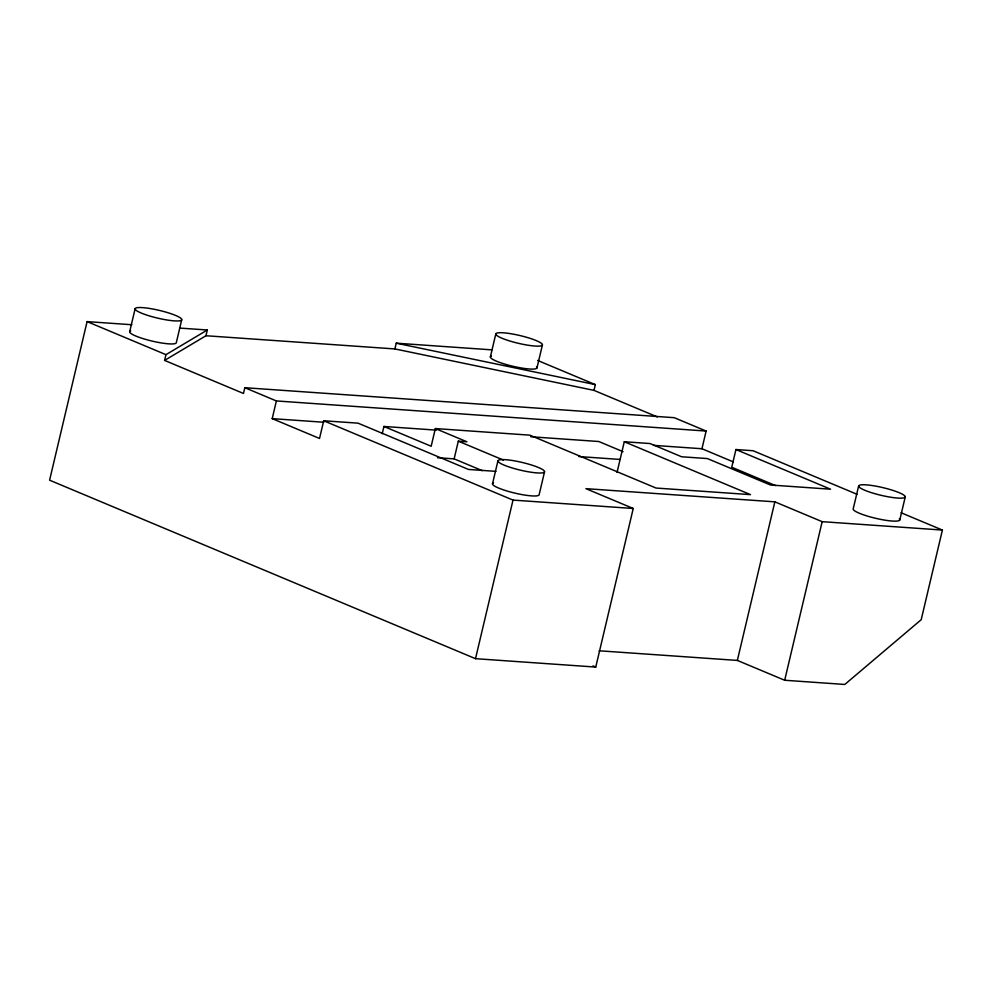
<?xml version="1.0" encoding="UTF-8"?>
<svg xmlns="http://www.w3.org/2000/svg" width="992" height="992" viewBox="0 0 992 992"><rect width="100%" height="100%" fill="white"/><g stroke="black" fill="none" stroke-linecap="round" stroke-linejoin="round"><path stroke-width="1.49" d="M131.787 324.731L87.085 321.606L49.6 480.19L475.515 658.676L595.746 667.07L633.243 508.487L585.912 488.659L774.851 501.84L822.17 521.668L942.4 530.063L921.208 619.69L844.8 684.455L784.684 680.252L737.354 660.424L599.118 650.777M129.692 331.712L135.123 308.723M164.598 360.406L165.962 354.665L207.316 330.001L205.964 335.742L164.598 360.406L243.474 393.464L244.838 387.711L674.225 417.682L706.13 431.049L701.952 448.744L733.262 461.875M181.722 319.771A23.944 3.956 13.3 0 1 145.911 314.799A23.944 3.956 13.3 0 1 147.634 308.165A23.944 3.956 13.3 0 1 181.722 319.771L176.291 342.748A23.944 3.956 13.3 0 1 148.961 340.306A23.944 3.956 13.3 0 1 130.746 330.906M495.963 471.361L468.484 469.439L358.062 423.162L323.714 420.769L319.523 438.464L272.205 418.636L276.384 400.942L244.838 387.711M205.964 335.742L394.89 348.936L396.254 343.182L491.821 349.854M382.218 433.702L383.929 426.461L436.492 430.144M617.036 472.428L624.29 441.75L750.485 494.624L656.022 488.039L529.815 435.153L435.352 428.556L431.173 446.251L383.929 426.461M482.298 470.679L454.125 458.874L458.316 441.18L466.897 441.775L435.352 428.556M490.383 356.872L495.814 333.895M492.516 483.749L497.947 460.772M536.982 367.92L542.413 344.943A23.944 3.956 13.3 0 0 508.313 333.337A23.944 3.956 13.3 0 0 506.602 339.971A23.944 3.956 13.3 0 0 542.413 344.943M475.515 658.676L513.013 500.092L323.714 420.769M544.546 471.808A23.944 3.956 13.3 0 1 508.735 466.848A23.944 3.956 13.3 0 1 510.446 460.214A23.944 3.956 13.3 0 1 544.546 471.808L539.115 494.797A23.944 3.956 13.3 0 1 511.785 492.342A23.944 3.956 13.3 0 1 493.557 482.943M657.374 416.938L593.997 390.377L595.349 384.623L537.602 360.431M857.001 494.276L753.102 450.74L735.928 449.537L731.749 467.232L775.533 485.584M737.354 660.424L774.851 501.84M784.684 680.252L822.17 521.668M858.638 485.944L853.194 508.921A23.944 3.956 13.3 0 0 878.552 518.952A23.944 3.956 13.3 0 0 899.26 518.791M899.794 519.969L905.237 496.98A23.944 3.956 13.3 0 0 871.137 485.386A23.944 3.956 13.3 0 0 869.426 492.007A23.944 3.956 13.3 0 0 905.237 496.98M179.577 328.067L207.316 330.001M276.384 400.942L706.13 431.049M624.29 441.75L650.045 443.548L681.603 456.766L707.358 458.564L770.462 485.001L830.577 489.205L735.928 449.537M272.205 418.636L323.776 422.245M530.794 436.753L598.808 441.514L623.05 451.682M653.406 445.346L701.952 448.744M578.968 456.568L620.099 459.445M437.46 457.721L454.125 458.874M513.013 500.092L633.243 508.487M396.254 343.182L595.349 384.623M394.89 348.936L593.997 390.377M901.12 512.765L942.4 530.063M458.316 441.18L503.39 460.065M87.085 321.606L165.962 354.665M592.968 665.905L595.746 667.07M536.436 366.742A23.944 3.956 13.3 0 1 512.69 366.222A23.944 3.956 13.3 0 1 491.424 356.078"/></g></svg>
